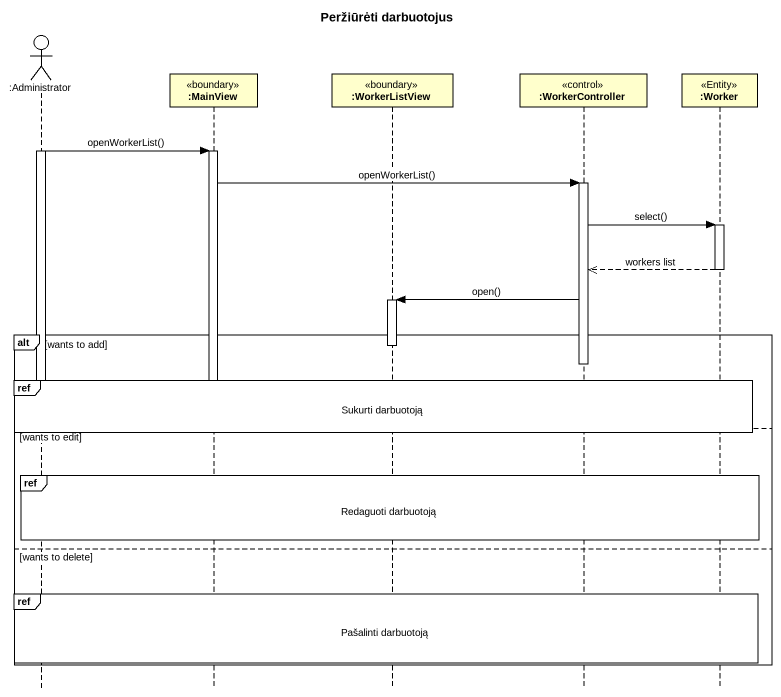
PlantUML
@startuml
title Peržiūrėti darbuotojus
hide footbox
actor ":Administrator" as Administrator
participant ":MainView" as MainView <<boundary>>
participant ":WorkerListView" as WorkerListView <<boundary>>
participant ":WorkerController" as WorkerController <<control>>
participant ":Worker" as Worker <<Entity>>

activate Administrator
Administrator -> MainView : openWorkerList()
activate MainView
MainView -> WorkerController : openWorkerList()
activate WorkerController
WorkerController -> Worker : select()
activate Worker
Worker -->> WorkerController : workers list
deactivate Worker
WorkerController -> WorkerListView : open()
activate WorkerListView
alt wants to add
  deactivate WorkerListView
  deactivate WorkerController
  ref over Administrator, MainView, WorkerListView, WorkerController, Worker : Sukurti darbuotoją
  deactivate MainView
  deactivate Administrator
else wants to edit
  ref over Administrator, MainView, WorkerListView, WorkerController, Worker : Redaguoti darbuotoją
else wants to delete
  ref over Administrator, MainView, WorkerListView, WorkerController, Worker : Pašalinti darbuotoją
end
@enduml
